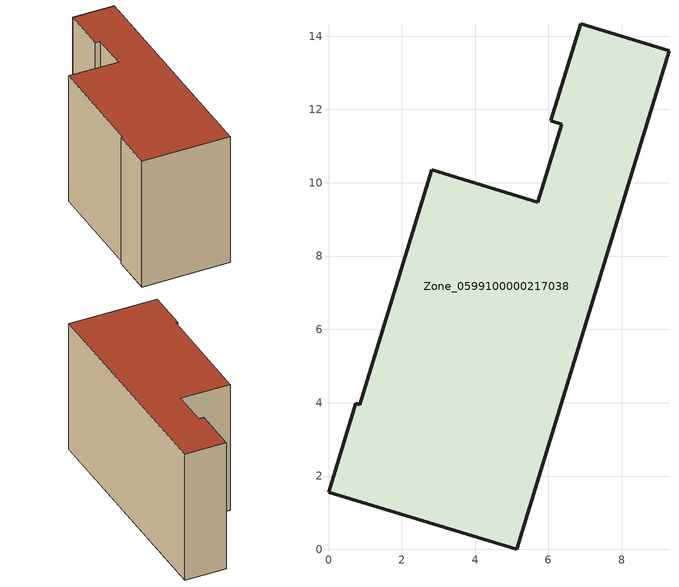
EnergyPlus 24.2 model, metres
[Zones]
Zone_0599100000217038
 floor ground (C_G): 5.14,0 0,1.56 0.74,3.99 0.85,3.95 2.82,10.36 5.71,9.47 6.36,11.6 6.07,11.69 6.88,14.34 9.29,13.6 z0
 wall outside (C_F): 0.85,3.95 0.74,3.99 0,1.56 5.14,0 9.29,13.6 6.88,14.34 6.07,11.69 6.36,11.6 5.71,9.47 2.82,10.36 0.85,3.95 z0:8.24
 roof outside (C_R): 6.36,11.6 5.71,9.47 2.82,10.36 0.85,3.95 0.74,3.99 0,1.56 5.14,0 9.29,13.6 6.88,14.34 6.07,11.69 z8.24
[BUILDING]
Pand.0599100000217038: North Axis=0; Terrain=City; Loads Convergence Tolerance Value=0.04; Temperature Convergence Tolerance Value=0.4; Solar Distribution=FullExterior; Maximum Number of Warmup Days=25; Minimum Number of Warmup Days=1
[Site:Location]
Rotterdam.The.Hague.AP_ZH_NLD Design_Conditions: Latitude=51.96; Longitude=4.45; Time Zone=1; Elevation=-4.5
[SITE:GROUNDTEMPERATURE:BUILDINGSURFACE]
18, 18, 18, 18, 18, 18, 18, 18, 18, 18, 18, 18
[MATERIAL] Thermal Absorptance=0.9; Solar Absorptance=0.7; Visible Absorptance=0.7
Name | Roughness | Thickness | Conductivity | Density | Specific Heat
G.TI.1975-1991 | MediumSmooth | 0.15 | 0.288461 | 540 | 1210
F.TI.1975-1991 | Rough | 0.3 | 0.230769 | 1920 | 840
R.TI.1975-1991 | MediumRough | 0.2 | 0.153846 | 1500 | 1000
[CONSTRUCTION]
C_G: G.TI.1975-1991
C_F: F.TI.1975-1991
C_R: R.TI.1975-1991
[ZONE]
Zone_0599100000217038: Type=1; Multiplier=1; Ceiling Height=Autocalculate; Volume=Autocalculate; Floor Area=autocalculate; Part of Total Floor Area=Yes
[ZONEINFILTRATION:DESIGNFLOWRATE]
Infil_Zone_0599100000217038: Zone or ZoneList or Space or SpaceList=Zone_0599100000217038; Schedule=AlwaysOn; Design Flow Rate Calculation Method=Flow/Area; Flow Rate per Floor Area=0.003; Constant Term Coefficient=1; Temperature Term Coefficient=0; Velocity Term Coefficient=0; Velocity Squared Term Coefficient=0
[HVACTEMPLATE:ZONE:IDEALLOADSAIRSYSTEM]
Zone_0599100000217038: Maximum Heating Supply Air Temperature=50; Minimum Cooling Supply Air Temperature=13; Maximum Heating Supply Air Humidity Ratio=0.0156; Minimum Cooling Supply Air Humidity Ratio=0.0077; Heating Limit=NoLimit; Cooling Limit=NoLimit; Dehumidification Control Type=ConstantSensibleHeatRatio; Cooling Sensible Heat Ratio=0.7; Dehumidification Setpoint=60; Humidification Control Type=None; Humidification Setpoint=30; Outdoor Air Method=None; Outdoor Air Flow Rate per Person=0.00944; Outdoor Air Flow Rate per Zone Floor Area=0; Outdoor Air Flow Rate per Zone=0; Demand Controlled Ventilation Type=None; Outdoor Air Economizer Type=NoEconomizer; Heat Recovery Type=None; Sensible Heat Recovery Effectiveness=0.7; Latent Heat Recovery Effectiveness=0.65
[ZONECONTROL:THERMOSTAT]
ThermostatControl_Zone_0599100000217038: Zone or ZoneList=Zone_0599100000217038; Control Type Schedule=DualSetpointControlType; Control 1=Thermostat_Zone_0599100000217038; Temperature Difference Between Cutout And Setpoint=0
[THERMOSTATSETPOINT:DUALSETPOINT]
Thermostat_Zone_0599100000217038: Heating Setpoint Temperature Schedule=HeatingSetpoint_Zone_0599100000217038; Cooling Setpoint Temperature Schedule=CoolingSetpoint_Zone_0599100000217038
[SCHEDULE:COMPACT]
HeatingSetpoint_Zone_0599100000217038: Through: 12/31, For: AllDays, Until: 24:00, 21
CoolingSetpoint_Zone_0599100000217038: Through: 12/31, For: AllDays, Until: 24:00, 24
DualSetpointControlType: Through: 12/31, For: AllDays, Until: 24:00, 4
AlwaysOn: Through: 12/31, For: AllDays, Until: 24:00, 1
